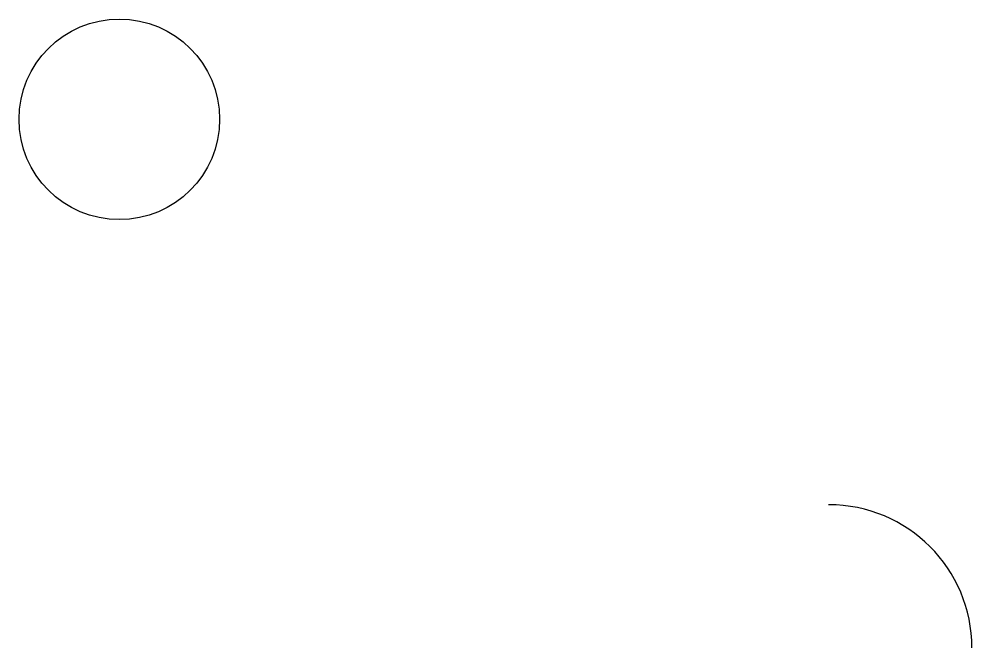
# Model space of a CAD drawing. Header units: millimetres. Extents: x 422571.8 to 422605, y 4448100 to 4448122.
import ezdxf

# ---------------------------------------------------------------- set-up
doc = ezdxf.new("R2010")
doc.units = ezdxf.units.MM

msp = doc.modelspace()

# ---------------------------------------------------------------- linework, layer by layer
at = {"layer": 'DAIRELER'}
msp.add_circle((422575.25, 4448118.45), 3.5, dxfattribs=at)
at = {"layer": 'YAYLAR'}
msp.add_arc((422600, 4448100), 5, 0, 90, dxfattribs=at)

doc.saveas('drawing.dxf')
